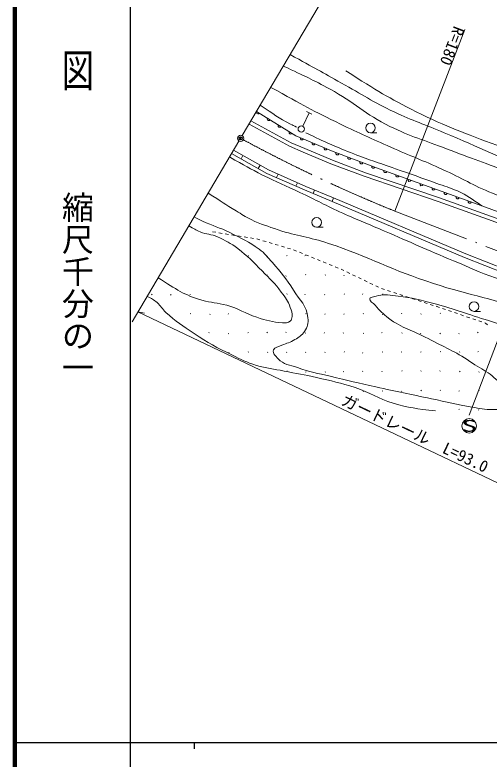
# Model space of a CAD drawing. Units: millimetres, scale not verified. Extents: x 40000 to 680000, y 20000 to 380000.
# Drawn here: x 40000 to 114057, y 202409 to 318540 of the extents above; entities that cross this region are included whole.
import ezdxf
from ezdxf.enums import TextEntityAlignment as Align

# ---------------------------------------------------------------- set-up
doc = ezdxf.new("R2010")
doc.units = ezdxf.units.MM
doc.header["$LTSCALE"] = 1000
doc.header["$PDMODE"] = 32
doc.header["$PDSIZE"] = 500
doc.linetypes.add('LONG_DASHED_DOTTED', pattern=[15.25, 12, -1.5, 0.25, -1.5])
for name, color, linetype, lineweight in [('M-BGD', 7, 'Continuous', 13), ('M-BMK', 7, 'LONG_DASHED_DOTTED', 13), ('M-STR-HTXT', 7, 'Continuous', 13), ('M-STR-STRC', 7, 'Continuous', 13), ('M-TTL', 2, 'Continuous', 140), ('M-TTL-BAND', 7, 'Continuous', 25)]:
    doc.layers.add(name, color=color, linetype=linetype, lineweight=lineweight)
doc.layers.add('M-OTRS', color=6, linetype='Continuous')
doc.styles.add('@ＭＳ ゴシック', font='')
doc.styles.add('ＭＳ ゴシック', font='')
doc.styles.get('@ＭＳ ゴシック').set_extended_font_data('@MS Gothic')
doc.styles.get('ＭＳ ゴシック').set_extended_font_data('MS Gothic')

msp = doc.modelspace()

# ---------------------------------------------------------------- linework, layer by layer
at = {"layer": 'M-BGD'}
for p, q in [((85952, 303278), (84941, 301189)), ((86379, 303071), (85543, 303476)), ((95533, 300151), (96533, 300151)), ((75622, 296583), (75329, 296060)), ((78300, 295081), (78007, 294558)), ((81091, 293691), (80848, 293142)), ((84109, 292357), (83867, 291808)), ((86793, 291206), (86562, 290652)), ((89760, 289971), (89529, 289417)), ((70869, 284689), (71363, 284610)), ((71857, 284531), (72350, 284452)), ((87119, 285406), (88119, 285406)), ((72844, 284373), (73338, 284294)), ((73831, 284215), (74325, 284136)), ((74819, 284057), (75313, 283978)), ((75806, 283899), (76300, 283820)), ((76794, 283741), (77287, 283662)), ((77781, 283582), (78260, 283440)), ((78740, 283298), (79219, 283156)), ((79699, 283014), (80178, 282872)), ((80657, 282729), (81137, 282587)), ((81616, 282445), (82095, 282303)), ((82575, 282161), (83054, 282019)), ((83532, 281873), (83995, 281684)), ((84458, 281495), (84921, 281306)), ((85384, 281117), (85847, 280928)), ((76406, 280899), (76477, 280969)), ((79391, 280826), (79462, 280897)), ((82441, 280924), (82512, 280995)), ((85288, 280938), (85359, 281009)), ((86310, 280739), (86773, 280550)), ((87236, 280361), (87698, 280172)), ((88161, 279983), (88624, 279794)), ((89087, 279605), (89550, 279416)), ((90013, 279227), (90476, 279038)), ((90939, 278849), (91043, 278806)), ((91043, 278806), (91392, 278638)), ((79312, 277918), (79383, 277988)), ((82316, 277776), (82386, 277847)), ((85358, 277960), (85429, 278031)), ((88441, 277916), (88512, 277987)), ((91344, 277846), (91414, 277917)), ((91843, 278422), (92293, 278205)), ((92744, 277989), (93195, 277772)), ((93645, 277555), (94096, 277339)), ((94546, 277122), (94997, 276905)), ((95448, 276689), (95898, 276472)), ((96349, 276255), (96800, 276039)), ((97253, 275829), (97729, 275675)), ((98205, 275522), (98680, 275368)), ((61349, 274871), (61420, 274942)), ((64321, 274820), (64391, 274891)), ((67339, 274843), (67409, 274914)), ((82446, 274961), (82517, 275031)), ((85285, 274872), (85355, 274943)), ((88334, 274851), (88404, 274922)), ((91421, 274926), (91491, 274997)), ((94258, 274931), (94329, 275002)), ((97392, 274918), (97462, 274989)), ((99156, 275215), (99632, 275061)), ((100108, 274907), (100584, 274754)), ((100374, 274773), (100445, 274843)), ((101060, 274600), (101535, 274447)), ((102011, 274293), (102487, 274140)), ((102963, 273986), (103439, 273832)), ((103915, 273679), (104390, 273525)), ((104866, 273372), (105342, 273218)), ((105818, 273065), (105888, 273042)), ((105888, 273042), (106291, 272903)), ((67388, 271872), (67459, 271942)), ((70450, 271774), (70521, 271845)), ((73301, 271854), (73372, 271925)), ((85408, 271898), (85478, 271969)), ((88377, 271795), (88448, 271866)), ((91356, 271801), (91427, 271871)), ((94394, 271887), (94465, 271958)), ((97371, 271769), (97442, 271840)), ((100359, 271912), (100429, 271983)), ((103392, 271826), (103463, 271896)), ((106388, 271918), (106459, 271989)), ((106764, 272741), (107237, 272578)), ((107710, 272416), (108183, 272253)), ((108655, 272091), (109128, 271928)), ((109601, 271766), (110074, 271603)), ((111701, 272277), (112701, 272277)), ((110547, 271441), (111020, 271278)), ((111492, 271115), (111965, 270953)), ((112438, 270790), (112911, 270628)), ((113384, 270465), (113468, 270436)), ((113468, 270436), (113804, 270200)), ((70268, 268911), (70339, 268982)), ((73324, 268776), (73394, 268847)), ((76399, 268932), (76469, 269003)), ((79363, 268951), (79434, 269022)), ((82289, 268955), (82360, 269026)), ((85306, 268859), (85377, 268930)), ((88301, 268884), (88372, 268955)), ((91261, 268858), (91332, 268929)), ((94412, 268818), (94483, 268888)), ((97262, 268919), (97333, 268990)), ((100405, 268859), (100476, 268930)), ((103337, 268786), (103407, 268857)), ((106371, 268785), (106441, 268856)), ((109302, 268768), (109372, 268839)), ((112267, 268938), (112338, 269009)), ((76421, 265885), (76491, 265956)), ((91411, 265934), (91482, 266004)), ((97363, 265889), (97433, 265960)), ((100332, 265915), (100403, 265985)), ((103353, 265896), (103423, 265967)), ((106426, 265957), (106497, 266028)), ((109413, 265914), (109483, 265985)), ((112312, 265947), (112383, 266018)), ((73403, 265808), (73466, 265872)), ((79426, 265861), (79497, 265931)), ((82416, 265848), (82487, 265918)), ((85376, 265840), (85447, 265910)), ((88384, 265846), (88454, 265916)), ((94271, 265780), (94342, 265851)), ((82451, 262916), (82520, 262985)), ((85406, 262789), (85477, 262859)), ((88434, 262794), (88505, 262865)), ((91275, 262832), (91346, 262903)), ((94278, 262896), (94349, 262967)), ((97278, 262863), (97349, 262934)), ((100417, 262956), (100487, 263026)), ((103396, 262920), (103466, 262990)), ((106346, 262948), (106417, 263018)), ((109454, 262862), (109525, 262933)), ((112455, 262770), (112526, 262840)), ((94398, 259789), (94469, 259859)), ((97371, 259830), (97442, 259901)), ((100370, 259765), (100441, 259836)), ((103408, 259886), (103478, 259956)), ((106402, 259904), (106473, 259975)), ((109338, 259828), (109409, 259899)), ((112451, 259932), (112522, 260003)), ((109334, 256938), (109405, 257009)), ((112372, 256875), (112443, 256946))]:
    msp.add_line(p, q, dxfattribs=at)
for points in [[(77734, 303473), (83891, 299685), (89694, 297198), (96445, 294671), (112898, 288725), (129530, 282669), (138768, 277300), (159613, 275563)], [(76866, 302006), (83150, 298590), (85255, 297675), (89577, 295853), (94739, 293914), (106293, 289968), (129235, 281756)], [(76579, 301479), (82887, 298050), (85019, 297123), (89355, 295295), (94537, 293349), (106095, 289402), (129033, 281191)], [(74145, 297412), (79621, 294340), (85438, 291770), (89760, 289971)], [(73840, 296896), (79353, 293802), (85202, 291219), (89529, 289417)], [(89527, 289418), (110208, 280701), (116581, 278200), (120527, 276946), (124729, 275759), (129365, 274478), (135493, 273197), (140585, 272221), (146142, 271458), (152686, 270880), (162134, 270053)], [(89760, 289971), (110434, 281256), (116781, 278766), (120699, 277521), (124890, 276336), (129506, 275061), (135610, 273785), (140682, 272814), (146209, 272054), (152739, 271477), (162186, 270651)]]:
    msp.add_lwpolyline(points, dxfattribs=at)
for centre, radius in [((84723, 300739), 500), ((95533, 300901), 750), ((87119, 286156), 750), ((111701, 273027), 750)]:
    msp.add_circle(centre, radius, dxfattribs=at)
for centre, start, end in [((77947, 303342), 148.3989, 328.3989), ((79651, 302294), 148.3989, 328.3989), ((81354, 301245), 148.3989, 328.3989), ((83057, 300197), 148.3989, 328.3989), ((84830, 299282), 156.80141, 336.80141), ((86668, 298495), 156.80141, 336.80141), ((88506, 297707), 156.80141, 336.80141), ((90357, 296950), 159.48068, 339.48068), ((92230, 296249), 159.48068, 339.48068), ((94103, 295548), 159.48068, 339.48068), ((95976, 294846), 159.48068, 339.48068), ((97855, 294161), 160.13025, 340.13025), ((99736, 293482), 160.13025, 340.13025), ((101617, 292802), 160.13025, 340.13025), ((103498, 292122), 160.13025, 340.13025), ((105379, 291442), 160.13025, 340.13025), ((107260, 290763), 160.13025, 340.13025), ((109141, 290083), 160.13025, 340.13025), ((111022, 289403), 160.13025, 340.13025)]:
    msp.add_arc(centre, 250, start, end, dxfattribs=at)
at = {"layer": 'M-BGD', "lineweight": 18}
for points, knots in [([(82991, 312350), (86899, 310184), (87880, 309641), (91017, 307911), (94222, 306143), (95915, 304949), (99229, 303394), (102215, 301994), (103987, 301432), (107030, 300161), (112722, 297783), (115807, 296192), (121584, 294029), (127313, 291884), (130486, 290501), (136416, 288999), (141789, 287637), (144911, 287374), (150381, 286483), (157040, 285399), (160797, 284972), (167468, 283968), (173902, 282999), (175924, 282685), (183932, 281437)], [0, 0, 0, 0, 1, 1, 1, 2, 2, 2, 3, 3, 3, 4, 4, 4, 5, 5, 5, 6, 6, 6, 7, 7, 7, 8, 8, 8, 8]), ([(73527, 296367), (75961, 294972), (76636, 294591), (78680, 293552), (80908, 292419), (82223, 291922), (84481, 290849), (87112, 289599), (88537, 288796), (91193, 287599), (93722, 286460), (95173, 285900), (97722, 284805), (101937, 282996), (104270, 281916), (108506, 280155), (111063, 279092), (112469, 278425), (115075, 277486), (118678, 276190), (120730, 275545), (124416, 274510), (129481, 273087), (132314, 272191), (137504, 271328), (141422, 270676), (143673, 270734), (147615, 270250), (151774, 269739), (154107, 269457), (158239, 268761), (163116, 267940), (165764, 267006), (170659, 266298), (174947, 265678), (176455, 265546), (181694, 265169)], [0, 0, 0, 0, 1, 1, 1, 2, 2, 2, 3, 3, 3, 4, 4, 4, 5, 5, 5, 6, 6, 6, 7, 7, 7, 8, 8, 8, 9, 9, 9, 10, 10, 10, 11, 11, 11, 12, 12, 12, 12])]:
    msp.add_open_spline(points, degree=3, knots=knots, dxfattribs=at)
at = {"layer": 'M-BGD'}
for points, knots in [([(81919, 310540), (85422, 308949), (86421, 308456), (89217, 306946), (92996, 304906), (94698, 303030), (98558, 301146), (101890, 299520), (103928, 298994), (107386, 297656), (111327, 296132), (113585, 295407), (117496, 293807), (120255, 292679), (121697, 291801), (124477, 290728), (127368, 289611), (129007, 288989), (132021, 288264), (137667, 286907), (140987, 286949), (146702, 285924), (151995, 284974), (154880, 284026), (160180, 283121), (165630, 282191), (168720, 281911), (174191, 281120), (177919, 280581), (179996, 280195), (183733, 279719), (189014, 279045), (191963, 278514), (197277, 278184), (201986, 277892), (204637, 277874), (209354, 277984), (213454, 278080), (215729, 278585), (219829, 278718), (223502, 278837), (225567, 278837), (229237, 278651), (233816, 278419), (236329, 277543), (240913, 277450), (244850, 277370), (247065, 277499), (250988, 277850), (256201, 278318), (259096, 278833), (264265, 279652), (269501, 280481), (272365, 281354), (277610, 282121), (282644, 282856), (285474, 283285), (290554, 283588), (294378, 283817), (296538, 283477), (300362, 283722), (303536, 283925), (305365, 283956), (308435, 284789), (310977, 285480), (312838, 285687), (314507, 287725), (315689, 289169), (316074, 290184), (316508, 292062)], [0, 0, 0, 0, 1, 1, 1, 2, 2, 2, 3, 3, 3, 4, 4, 4, 5, 5, 5, 6, 6, 6, 7, 7, 7, 8, 8, 8, 9, 9, 9, 10, 10, 10, 11, 11, 11, 12, 12, 12, 13, 13, 13, 14, 14, 14, 15, 15, 15, 16, 16, 16, 17, 17, 17, 18, 18, 18, 19, 19, 19, 20, 20, 20, 21, 21, 21, 22, 22, 22, 23, 23, 23, 23]), ([(91707, 309789), (96721, 306597), (98256, 305643), (102690, 303425), (107448, 301045), (110288, 300071), (115264, 298190), (123093, 295231), (127342, 293034), (135486, 291107), (139563, 290143), (141932, 290028), (146059, 289311), (152180, 288247), (155565, 287388), (161713, 286488), (166592, 285774), (169338, 285466), (174236, 284897), (183115, 283867), (188050, 282710), (196982, 282391), (200108, 282280), (201864, 282365), (204988, 282504), (208515, 282661), (210480, 282958), (214009, 283068), (217238, 283168), (219052, 283079), (222279, 282914), (229156, 282564), (232945, 281297), (239831, 281264), (244547, 281241), (247211, 281180), (251896, 281715), (261062, 282760), (266210, 283423), (275237, 285323), (279011, 286117), (281018, 287060), (284822, 287691), (289210, 288420), (291780, 287407), (296211, 287804), (299032, 288057), (300702, 288115), (303337, 289157), (304825, 289746), (305434, 290018), (307008, 290973)], [0, 0, 0, 0, 1, 1, 1, 2, 2, 2, 3, 3, 3, 4, 4, 4, 5, 5, 5, 6, 6, 6, 7, 7, 7, 8, 8, 8, 9, 9, 9, 10, 10, 10, 11, 11, 11, 12, 12, 12, 13, 13, 13, 14, 14, 14, 15, 15, 15, 16, 16, 16, 17, 17, 17, 17]), ([(79957, 307227), (85117, 304395), (86506, 303592), (90828, 301508), (93874, 300038), (95607, 299272), (98701, 297905), (101840, 296517), (103648, 295852), (106774, 294435), (109853, 293040), (111451, 291978), (114580, 290699), (117945, 289323), (119926, 288803), (123388, 287696), (127016, 286537), (129013, 285735), (132729, 284894), (135817, 284195), (137594, 284029), (140735, 283626), (143956, 283214), (145044, 283132), (149009, 282826)], [0, 0, 0, 0, 1, 1, 1, 2, 2, 2, 3, 3, 3, 4, 4, 4, 5, 5, 5, 6, 6, 6, 7, 7, 7, 8, 8, 8, 8]), ([(78302, 304432), (80509, 302980), (81108, 302500), (83042, 301504), (83405, 301317), (83528, 301245), (83977, 301036)], [0, 0, 0, 0, 1, 1, 1, 2, 2, 2, 2]), ([(85425, 300149), (88728, 298590), (89652, 298151), (92434, 297042), (95125, 295968), (96689, 295516), (99418, 294542), (101936, 293644), (103352, 293159), (105866, 292253), (107137, 291794), (107886, 291627), (109113, 291061), (110691, 290333), (111234, 289906), (112898, 288725)], [0, 0, 0, 0, 1, 1, 1, 2, 2, 2, 3, 3, 3, 4, 4, 4, 5, 5, 5, 5]), ([(70193, 290737), (72280, 289381), (72823, 289011), (74551, 287973), (75468, 287423), (75947, 287048), (76912, 286587), (78498, 285830), (79457, 285562), (81121, 284996), (84127, 283974), (85959, 283891), (88974, 282892), (95473, 280738), (98826, 278719), (105346, 276630), (111304, 274722), (114807, 274193), (120743, 272217), (128948, 269484), (132960, 266253), (141324, 264056), (147068, 262547), (150461, 262517), (156311, 261490), (163453, 260236), (167405, 259238), (174582, 258205), (185285, 256665), (191291, 255798), (202067, 254908), (204837, 254679), (206400, 254605), (209179, 254648), (210198, 254663), (210766, 254743), (211782, 254821), (216177, 255158), (217640, 255481), (222971, 256296)], [0, 0, 0, 0, 1, 1, 1, 2, 2, 2, 3, 3, 3, 4, 4, 4, 5, 5, 5, 6, 6, 6, 7, 7, 7, 8, 8, 8, 9, 9, 9, 10, 10, 10, 11, 11, 11, 12, 12, 12, 13, 13, 13, 13]), ([(67986, 287011), (68612, 286687), (68788, 286608), (69307, 286360), (70943, 285578), (71966, 285375), (73589, 284568), (75421, 283658), (76488, 283186), (78145, 281987), (79076, 281313), (79446, 280749), (80210, 279891), (81611, 278318), (82361, 277388), (83490, 275609), (84516, 273992), (85595, 273174), (85767, 271266), (85845, 270412), (85707, 269846), (85221, 269140), (84786, 268510), (84373, 268285), (83733, 267865), (83009, 267389), (82473, 267370), (81698, 266984), (81175, 266724), (80578, 266760), (80392, 266255), (80201, 265737), (80678, 265323), (81091, 264889), (81990, 263942), (82909, 263962), (84127, 263492), (86060, 262746), (87250, 262658), (89260, 262155), (92026, 261464), (93584, 261107), (96366, 260485), (99746, 259730), (101651, 259358), (105040, 258647), (107524, 258126), (108903, 257767), (111403, 257330), (112637, 257115), (113334, 256946), (114586, 256953), (115179, 256957), (115569, 256913), (116082, 257210), (116656, 257544), (117042, 257817), (117250, 258448), (117518, 259267), (116816, 259751), (116292, 260434), (114723, 262478), (113194, 263010), (111059, 264452), (108644, 266083), (107087, 266663), (104517, 268037), (102130, 269314), (100515, 269582), (98358, 271220), (97455, 271905), (96999, 272366), (96254, 273221), (95917, 273608), (95382, 273840), (95433, 274248), (95458, 274447), (95756, 274485), (95998, 274556), (97130, 274887), (97838, 274894), (99011, 274766), (101384, 274507), (102703, 274218), (105015, 273621), (108351, 272760), (110152, 272036), (113436, 270992), (116234, 270103), (117798, 269596), (120582, 268663), (123999, 267518), (125938, 266944), (129307, 265663), (133510, 264064), (135825, 263067), (139972, 261330), (146099, 258764), (149284, 256692), (155585, 254591), (160682, 252891), (163659, 252300), (168930, 251255), (173301, 250388), (175780, 250041), (180205, 249520), (187346, 248680), (191383, 248578), (198554, 248052), (208035, 247358), (213338, 246754), (222840, 246451), (229853, 246227), (233788, 246516), (240803, 246381), (248045, 246241), (252088, 245676), (259331, 245621), (264919, 245579), (266785, 245607), (273635, 245827)], [0, 0, 0, 0, 1, 1, 1, 2, 2, 2, 3, 3, 3, 4, 4, 4, 5, 5, 5, 6, 6, 6, 7, 7, 7, 8, 8, 8, 9, 9, 9, 10, 10, 10, 11, 11, 11, 12, 12, 12, 13, 13, 13, 14, 14, 14, 15, 15, 15, 16, 16, 16, 17, 17, 17, 18, 18, 18, 19, 19, 19, 20, 20, 20, 21, 21, 21, 22, 22, 22, 23, 23, 23, 24, 24, 24, 25, 25, 25, 26, 26, 26, 27, 27, 27, 28, 28, 28, 29, 29, 29, 30, 30, 30, 31, 31, 31, 32, 32, 32, 33, 33, 33, 34, 34, 34, 35, 35, 35, 36, 36, 36, 37, 37, 37, 38, 38, 38, 39, 39, 39, 40, 40, 40, 40]), ([(67176, 285642), (67953, 285153), (68225, 285006), (68942, 284688), (69948, 284243), (70645, 284355), (71645, 283899), (72941, 283307), (73659, 282924), (74804, 282076), (76423, 280878), (77182, 280015), (78600, 278584), (79829, 277343), (80601, 276702), (81606, 275274), (82225, 274395), (82676, 273928), (83003, 272905), (83176, 272364), (83330, 272043), (83277, 271477), (83248, 271175), (83243, 270936), (83003, 270749), (82622, 270451), (82272, 270483), (81789, 270506), (80190, 270579), (79305, 270869), (77780, 271356), (75893, 271958), (74981, 272711), (73073, 273239), (71590, 273649), (70695, 273608), (69216, 274028), (66326, 274849), (65301, 275683), (62356, 277503)], [0, 0, 0, 0, 1, 1, 1, 2, 2, 2, 3, 3, 3, 4, 4, 4, 5, 5, 5, 6, 6, 6, 7, 7, 7, 8, 8, 8, 9, 9, 9, 10, 10, 10, 11, 11, 11, 12, 12, 12, 13, 13, 13, 13]), ([(60644, 274612), (61385, 274243), (61659, 274098), (62218, 273640), (62833, 273137), (62992, 272665), (63573, 272122), (65145, 270653), (66193, 270015), (67988, 268828), (70198, 267366), (71504, 266637), (73886, 265475), (75343, 264764), (76154, 264321), (77707, 263853), (79365, 263353), (80354, 263308), (82052, 262965), (84022, 262567), (85141, 262417), (87098, 261961), (89469, 261408), (90820, 261154), (93125, 260372), (95503, 259566), (96671, 258658), (99080, 257949), (101600, 257209), (102641, 257104), (105700, 256765)], [0, 0, 0, 0, 1, 1, 1, 2, 2, 2, 3, 3, 3, 4, 4, 4, 5, 5, 5, 6, 6, 6, 7, 7, 7, 8, 8, 8, 9, 9, 9, 10, 10, 10, 10])]:
    msp.add_open_spline(points, degree=3, knots=knots, dxfattribs=at)
at = {"layer": 'M-BMK'}
msp.add_line((99336, 287917), (122757, 278871), dxfattribs=at)
at = {"layer": 'M-BMK', "linetype": 'Continuous'}
msp.add_circle((75252, 299281), 500, dxfattribs=at)
at = {"layer": 'M-BMK'}
msp.add_arc((186926, 504747), 233854, 241.59788, 248.00347, dxfattribs=at)
at = {"layer": 'M-OTRS'}
msp.add_point((75252, 299281), dxfattribs=at)
at = {"layer": 'M-STR-HTXT'}
for p, q in [((75507, 299711), (100163, 341349)), ((99336, 287917), (110285, 316267)), ((58305, 270661), (74997, 298850)), ((59219, 272206), (60230, 272002))]:
    msp.add_line(p, q, dxfattribs=at)
msp.add_lwpolyline([(59219, 272206), (124874, 240972), (159143, 236406)], dxfattribs=at)
at = {"layer": 'M-STR-STRC'}
msp.add_line((118999, 277293), (110926, 256075), dxfattribs=at)
msp.add_circle((110946, 254408), 1128, dxfattribs=at)
at = {"layer": 'M-TTL'}
msp.add_line((40000, 380000), (40000, 20000), dxfattribs=at)
at = {"layer": 'M-TTL-BAND'}
for p, q in [((58000, 370000), (58000, 20000)), ((40000, 205000), (579000, 205000)), ((68000, 205000), (68000, 204000))]:
    msp.add_line(p, q, dxfattribs=at)

# ---------------------------------------------------------------- texts
at = {"layer": 'M-STR-HTXT', "style": 'ＭＳ ゴシック'}
msp.add_text('R=180', height=1833, rotation=248.883, dxfattribs=at).set_placement((110285, 316267), align=Align.TOP_LEFT)
msp.add_text('ガードレール\u3000L=93.0', height=1833, rotation=334.558, dxfattribs=at).set_placement((101852, 251924), align=Align.BOTTOM_CENTER)
at = {"layer": 'M-STR-STRC', "style": 'ＭＳ ゴシック', "width": 2}
msp.add_text('S', height=1833, dxfattribs=at).set_placement((110963, 254410), align=Align.MIDDLE_CENTER)
at = {"layer": 'M-TTL-BAND', "style": '@ＭＳ ゴシック', "width": 1.4}
msp.add_text('平  面  図', height=3666, rotation=270, dxfattribs=at).set_placement((49777, 306475), align=Align.MIDDLE_RIGHT)
at = {"layer": 'M-TTL-BAND', "style": '@ＭＳ ゴシック'}
msp.add_text('縮尺千分の一', height=3666, rotation=270, dxfattribs=at).set_placement((49777, 261030), align=Align.MIDDLE_RIGHT)

doc.saveas('drawing.dxf')
